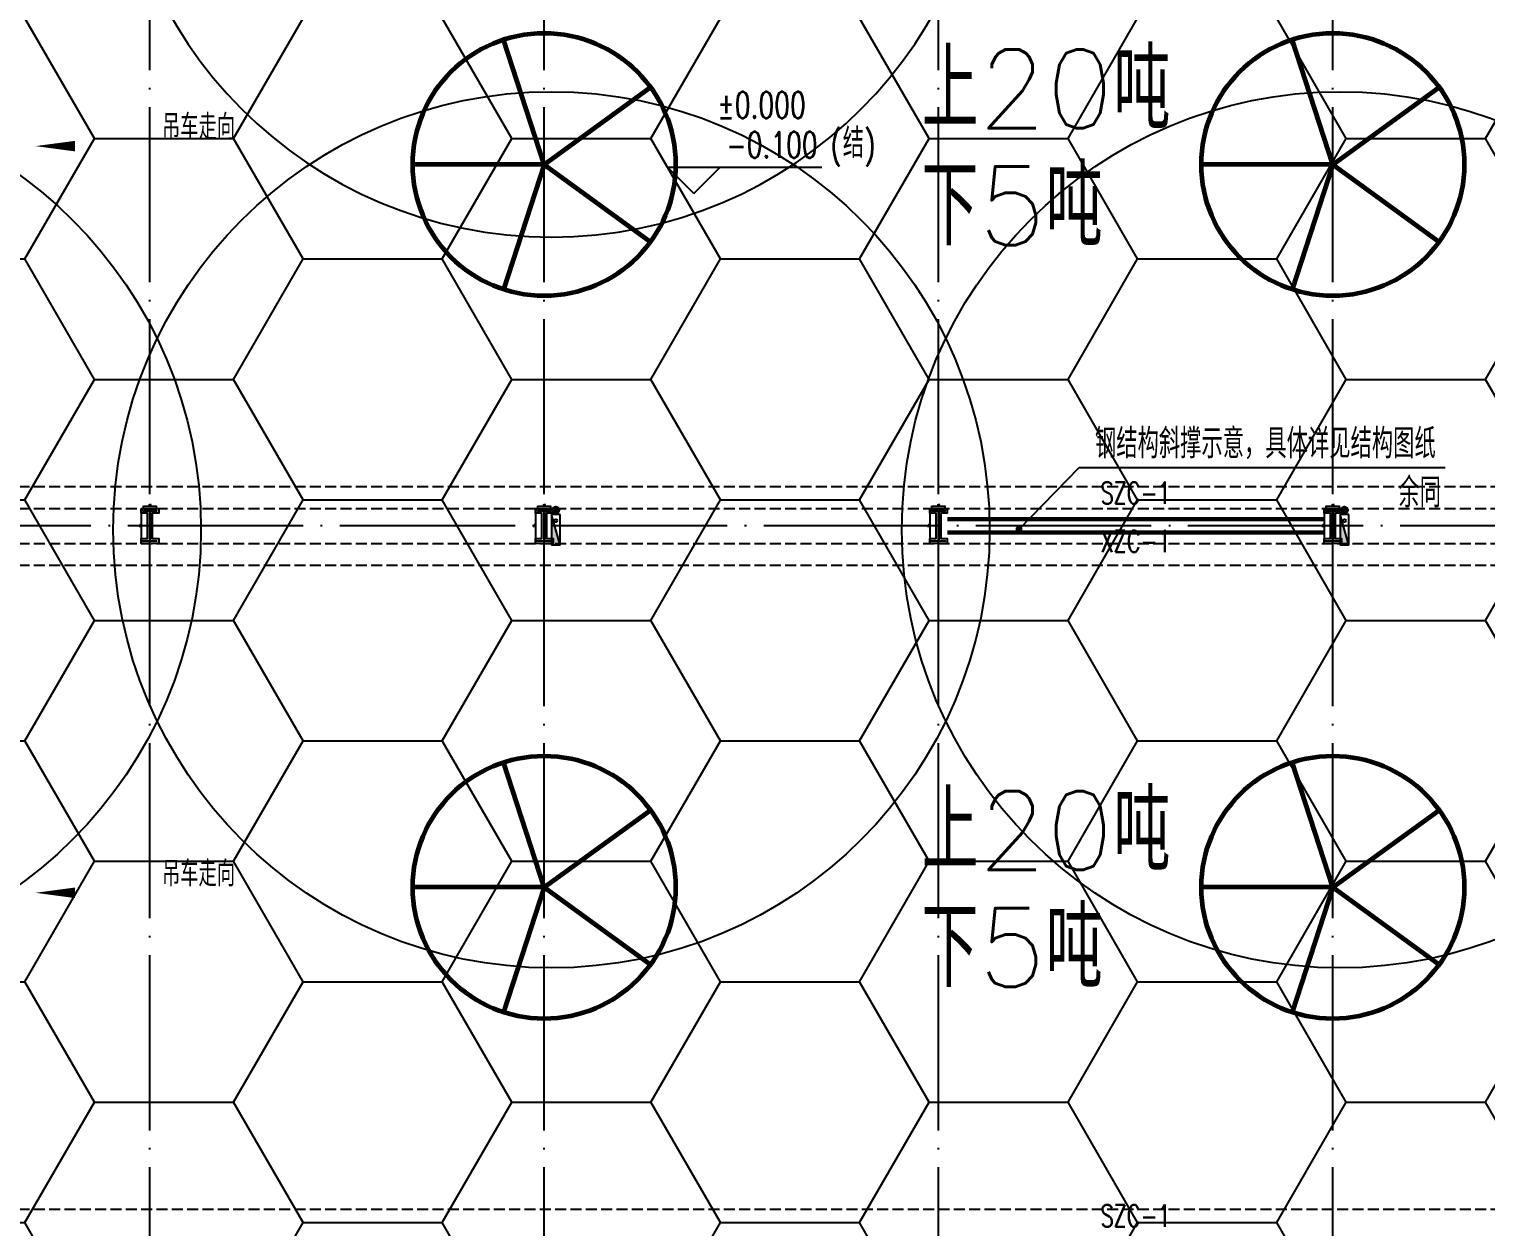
# Model space of a CAD drawing. Extents: x -821772 to -21949, y 506164 to 1049594.
# Drawn here: x -239612 to -206361, y 657068 to 684409 of the extents above; entities that cross this region are included whole.
import ezdxf
from ezdxf.enums import TextEntityAlignment as Align
from ezdxf.xclip import XClip

# ---------------------------------------------------------------- set-up
doc = ezdxf.new("R2010")
doc.units = 0
doc.header["$LTSCALE"] = 1000
doc.header["$MEASUREMENT"] = 0
doc.header["$XCLIPFRAME"] = 2
for name, pattern in [('10平面20250807_t3$0$CENTER', [2, 1.25, -0.25, 0.25, -0.25]), ('10平面20250807_t3$0$DASH', [0.35, 0.25, -0.1]), ('10平面20250807_t3$0$DOTE', [2.42, 2, -0.2, 0.02, -0.2])]:
    doc.linetypes.add(name, pattern=pattern)
doc.layers.get('Defpoints').update_dxf_attribs({"color": 210})
for name, color, linetype in [('10平面20250807_t3$0$A-AXIS-DOTE', 8, '10平面20250807_t3$0$DOTE'), ('10平面20250807_t3$0$A-AXIS-DP', 8, 'Continuous'), ('10平面20250807_t3$0$A-HATCH-2', 8, 'Continuous'), ('10平面20250807_t3$0$A-LIN-V', 8, 'Continuous'), ('10平面20250807_t3$0$A-WINDOW', 8, 'Continuous'), ('10平面20250807_t3$0$AS-COLN', 8, 'Continuous'), ('10平面20250807_t3$0$AS-WALL', 8, 'Continuous'), ('10平面20250807_t3$0$DIM_SYMB', 8, 'Continuous'), ('10平面20250807_t3$0$PUB_TEXT', 8, 'Continuous'), ('10平面20250807_t3$0$SB_ZF消火栓', 10, 'Continuous'), ('10平面20250807_t3$0$建-标高', 8, 'Continuous'), ('10平面20250807_t3$0$建-箭头', 8, 'Continuous'), ('PUB_HATCH', 8, 'Continuous')]:
    doc.layers.add(name, color=color, linetype=linetype)
for name, color, linetype, lineweight in [('10平面20250807_t3$0$LG-ZF消防', 1, 'Continuous', 60), ('10平面20250807_t3$0$THIN', 8, 'Continuous', 0), ('10平面20250807_t3$0$柱间支撑', 8, '10平面20250807_t3$0$CENTER', 0)]:
    doc.layers.add(name, color=color, linetype=linetype, lineweight=lineweight)
doc.styles.add('10平面20250807_t3$0$_TCH_DIM', font='SIMPLEX', dxfattribs={"bigfont": 'GBCBIG'})
doc.styles.add('10平面20250807_t3$0$_TCH_DIM_T3', font='SIMPLEX', dxfattribs={"width": 0.705882, "bigfont": 'GBCBIG'})
doc.styles.add('10平面20250807_t3$0$A-STANDARD', font='SIMPLEX', dxfattribs={"bigfont": 'GBCBIG'})
doc.styles.add('10平面20250807_t3$0$TSSD_Rein', font='tj-romans1.shx', dxfattribs={"width": 0.7, "bigfont": 'tj-hztxt.shx'})
doc.dimstyles.new('10平面20250807_t3$0$_TCH_ARCH&&10', dxfattribs={"dimtxt": 29.75, "dimasz": 10, "dimexe": 10, "dimexo": 10, "dimgap": 12.625, "dimtad": 1, "dimdec": 0, "dimzin": 0, "dimdsep": 46, "dimtxsty": '10平面20250807_t3$0$_TCH_DIM_T3', "dimblk": '10平面20250807_t3$0$_ArchTick', "dimcen": 0.09, "dimclrt": 7, "dimazin": 2, "dimtfac": 1, "dimtdec": 0, "dimtix": 1, "dimtmove": 2, "dimatfit": 3, "dimfxl": 0, "dimtolj": 1, "dimtzin": 0, "dimarcsym": 0})

# ---------------------------------------------------------------- blocks, each defined once
blk = doc.blocks.new('10平面20250807_t3$0$dote')
at = {"layer": '10平面20250807_t3$0$A-AXIS-DOTE', "ltscale": 2}
for p, q in [((-16117.8, -169748.9), (-16117.8, -75950)), ((-7117.8, -169748.9), (-7117.8, -75950)), ((1882.2, -169748.9), (1882.2, -75950)), ((10882.2, -169748.9), (10882.2, -75950)), ((98696.4, -131750), (-75513.6, -131750))]:
    blk.add_line(p, q, dxfattribs=at)
blk = doc.blocks.new('10平面20250807_t3$0$G$C2F382D44')
at = {"color": 2, "style": '10平面20250807_t3$0$A-STANDARD'}
for s, p in [('上20吨', (-2949, 425)), ('下5吨', (-2952, -2245))]:
    blk.add_text(s, height=1800, dxfattribs=at).set_placement(p)
blk = doc.blocks.new('10平面20250807_t3$0$_ArchTick')
at = {"color": 0, "linetype": 'ByBlock', "const_width": 0.4}
blk.add_lwpolyline([(-0.5, -0.5), (0.5, 0.5)], dxfattribs=at)
blk = doc.blocks.new('*D10488')
at = {"layer": '10平面20250807_t3$0$A-AXIS-DP', "color": 0, "lineweight": -2}
for p, q in [((-195790, 766880), (-195790, 766929)), ((-195790, 766919), (-195490, 766919)), ((-195490, 766880), (-195490, 766929))]:
    blk.add_line(p, q, dxfattribs=at)
at = {"layer": 'Defpoints', "color": 0}
for p in [(-195790, 766870), (-195490, 766919), (-195490, 766870)]:
    blk.add_point(p, dxfattribs=at)
at = {"layer": '10平面20250807_t3$0$A-AXIS-DP', "color": 0, "lineweight": -2, "xscale": 10, "yscale": 10, "zscale": 10, "rotation": 180}
blk.add_blockref('10平面20250807_t3$0$_ArchTick', (-195790, 766919), dxfattribs=at)
at = {"layer": '10平面20250807_t3$0$A-AXIS-DP', "color": 0, "lineweight": -2, "xscale": 10, "yscale": 10, "zscale": 10}
blk.add_blockref('10平面20250807_t3$0$_ArchTick', (-195490, 766919), dxfattribs=at)
at = {"layer": '10平面20250807_t3$0$A-AXIS-DP', "color": 7, "insert": (-195640, 766946), "char_height": 29.8, "attachment_point": 5, "style": '10平面20250807_t3$0$_TCH_DIM_T3'}
blk.add_mtext('\\A1;300', dxfattribs=at)
blk = doc.blocks.new('*D10489')
at = {"layer": '10平面20250807_t3$0$A-AXIS-DP', "color": 0, "lineweight": -2}
for p, q in [((-195800, 766820), (-195841, 766820)), ((-195831, 766120), (-195831, 766820)), ((-195800, 766120), (-195841, 766120))]:
    blk.add_line(p, q, dxfattribs=at)
at = {"layer": 'Defpoints', "color": 0}
for p in [(-195831, 766820), (-195790, 766820), (-195790, 766120)]:
    blk.add_point(p, dxfattribs=at)
at = {"layer": '10平面20250807_t3$0$A-AXIS-DP', "color": 0, "lineweight": -2, "xscale": 10, "yscale": 10, "zscale": 10}
for p, rotation in [((-195831, 766820), 90), ((-195831, 766120), 270)]:
    blk.add_blockref('10平面20250807_t3$0$_ArchTick', p, dxfattribs=dict(at, rotation=rotation))
at = {"layer": '10平面20250807_t3$0$A-AXIS-DP', "color": 7, "insert": (-195859, 766470), "char_height": 29.8, "attachment_point": 5, "rotation": 90, "style": '10平面20250807_t3$0$_TCH_DIM_T3'}
blk.add_mtext('\\A1;700', dxfattribs=at)
blk = doc.blocks.new('10平面20250807_t3$0$w42343')
at = {"layer": '10平面20250807_t3$0$A-HATCH-2', "linetype": '10平面20250807_t3$0$DASH'}
for p, q in [((-263654.2, 673970), (-128354.2, 673970)), ((-263654.2, 673470), (-128354.2, 673470)), ((-263654.2, 672670), (-128354.2, 672670)), ((-263654.2, 672170), (-128354.2, 672170)), ((-263654.2, 657470), (-128354.2, 657470))]:
    blk.add_line(p, q, dxfattribs=at)
blk = doc.blocks.new('10平面20250807_t3$0$w4324324')
at = {"layer": '10平面20250807_t3$0$A-HATCH-2', "lineweight": 60}
for q in [(-1694760, 686605), (-1697614, 684532), (-1691907, 684532), (-1696524, 681178), (-1692997, 681178)]:
    blk.add_line((-1694760, 683605), q, dxfattribs=at)
blk.add_circle((-1694760, 683605), 3000, dxfattribs=at)
blk = doc.blocks.new('10平面20250807_t3$0$ner546')
at = {"layer": '10平面20250807_t3$0$A-LIN-V'}
for p in [(581780, 25256), (598280, 25256), (581780, 7256), (598280, 7256)]:
    blk.add_blockref('10平面20250807_t3$0$w4324324', p, dxfattribs=at)
blk = doc.blocks.new('10平面20250807_t3$0$23124232432')
at = {"layer": '10平面20250807_t3$0$DIM_SYMB'}
for p, q in [((-217017, 672993), (-215643, 674403)), ((-215643, 674403), (-207291, 674403))]:
    blk.add_line(p, q, dxfattribs=at)
at = {"layer": '10平面20250807_t3$0$DIM_SYMB', "const_width": 80}
blk.add_lwpolyline([(-217045, 672965, 1), (-216990, 673022, 1)], format="xyb", close=True, dxfattribs=at)
at = {"layer": '10平面20250807_t3$0$柱间支撑', "const_width": 100}
for points in [[(-210054, 673220), (-218654, 673220)], [(-210054, 672920), (-218654, 672920)]]:
    blk.add_lwpolyline(points, dxfattribs=at)
at = {"layer": '10平面20250807_t3$0$PUB_TEXT', "style": '10平面20250807_t3$0$_TCH_DIM'}
for s, height, p in [('钢结构斜撑示意，具体详见结构图纸', 675.18, (-215283, 674613)), ('余同', 675.2, (-208358, 673493))]:
    blk.add_text(s, height=height, dxfattribs=at).set_placement(p)
at = {"layer": '10平面20250807_t3$0$THIN', "style": '10平面20250807_t3$0$TSSD_Rein', "width": 0.7}
for s, p in [('SZC-1', (-214354, 673420)), ('XZC-1', (-214354, 672316)), ('SZC-1', (-214354, 656920))]:
    blk.add_text(s, height=500, dxfattribs=at).set_placement(p, align=Align.BOTTOM_CENTER)
blk = doc.blocks.new('10平面20250807_t3$0$A$C5D961328')
at = {"layer": '10平面20250807_t3$0$SB_ZF消火栓'}
blk.add_hatch(color=256, dxfattribs=at).paths.add_polyline_path([(0, 40), (700, 40), (700, 240)])
at = {"layer": '10平面20250807_t3$0$A-LIN-V', "ltscale": 500}
blk.add_circle((350, 40), 10001, dxfattribs=at)
at = {"layer": '10平面20250807_t3$0$SB_ZF消火栓'}
for p, q in [((700, 240), (0, 240)), ((0, 240), (0, 40)), ((700, 240), (0, 40)), ((0, 40), (700, 40)), ((700, 240), (700, 40))]:
    blk.add_line(p, q, dxfattribs=at)
at = {"layer": '10平面20250807_t3$0$SB_ZF消火栓', "color": 1}
blk.add_circle((140, 140), 32.5, dxfattribs=at)
blk = doc.blocks.new('10平面20250807_t3$0$43242343')
at = {"layer": '10平面20250807_t3$0$LG-ZF消防', "linetype": 'Continuous'}
for centre in [(-227590, 673430), (-209590, 673430)]:
    blk.add_circle(centre, 50, dxfattribs=at)
blk = doc.blocks.new('10平面20250807_t3$0$234243242332')
at = {"layer": '10平面20250807_t3$0$LG-ZF消防', "linetype": 'Continuous'}
blk.add_blockref('10平面20250807_t3$0$43242343', (0, 0), dxfattribs=at)
at = {"layer": '10平面20250807_t3$0$SB_ZF消火栓', "xscale": -1, "rotation": 270}
blk.add_blockref('10平面20250807_t3$0$A$C5D961328', (-227730, 689310), dxfattribs=at)
at = {"layer": '10平面20250807_t3$0$SB_ZF消火栓', "rotation": 270}
for p in [(-245730, 673330), (-227730, 673330), (-209730, 673330)]:
    blk.add_blockref('10平面20250807_t3$0$A$C5D961328', p, dxfattribs=at)
blk = doc.blocks.new('10平面20250807_t3$0$nt66')
at = {"layer": '10平面20250807_t3$0$A-HATCH-2'}
blk.add_lwpolyline([(-195840, 766870), (-195440, 766870), (-195440, 766758), (-195586, 766758), (-195586, 766182), (-195440, 766182), (-195440, 766070), (-195840, 766070), (-195840, 766182), (-195694, 766182), (-195694, 766758), (-195840, 766758)], close=True, dxfattribs=at)
at = {"layer": '10平面20250807_t3$0$AS-COLN'}
blk.add_lwpolyline([(-195790, 766820), (-195490, 766820), (-195490, 766808), (-195636, 766808), (-195636, 766132), (-195490, 766132), (-195490, 766120), (-195790, 766120), (-195790, 766132), (-195644, 766132), (-195644, 766808), (-195790, 766808)], close=True, dxfattribs=at)
at = {"layer": '10平面20250807_t3$0$A-AXIS-DP'}
for p1, p2, distance, picture, middle in [((-195790, 766120), (-195790, 766820), 41.2, '*D10489', (-195858.7, 766470)), ((-195790, 766870), (-195490, 766870), 48.8, '*D10488', (-195640, 766946.2))]:
    dim = blk.add_aligned_dim(p1=p1, p2=p2, distance=distance, dimstyle='10平面20250807_t3$0$_TCH_ARCH&&10', dxfattribs=at)
    dim.commit()
    dim.dimension.update_dxf_attribs({"geometry": picture, "text_midpoint": middle})
blk = doc.blocks.new('10平面20250807_t3$0$33333')
for p in [(-41214, -93400), (-32214, -93400), (-23214, -93400), (-14214, -93400)]:
    blk.add_blockref('10平面20250807_t3$0$nt66', p)
blk = doc.blocks.new('10平面20250807_t3')
at = {"layer": '10平面20250807_t3$0$建-标高'}
for p, q in [((-224440.6, 680660), (-225040.6, 681260)), ((-225040.6, 681260), (-221520.6, 681260)), ((-224440.6, 680660), (-223840.6, 681260))]:
    blk.add_line(p, q, dxfattribs=at)
at = {"layer": '10平面20250807_t3$0$建-箭头'}
for points in [[(-232567, 681738.9, 0, 0, 0), (-239467, 681738.9, 0, 240, 0), (-238567, 681738.9, 0, 0, 0)], [(-232567, 664693.9, 0, 0, 0), (-239467, 664693.9, 0, 240, 0), (-238567, 664693.9, 0, 0, 0)]]:
    blk.add_lwpolyline(points, format="xyseb", dxfattribs=at)
for p in [(-216290, 681720), (-216290, 664790)]:
    blk.add_blockref('10平面20250807_t3$0$G$C2F382D44', p)
at = {"layer": '10平面20250807_t3$0$A-LIN-V', "rotation": 90.00000000000001}
blk.add_blockref('10平面20250807_t3$0$ner546', (481006.5, 1777800), dxfattribs=at)
at = {"layer": '10平面20250807_t3$0$A-WINDOW'}
for name in ['10平面20250807_t3$0$33333', '10平面20250807_t3$0$w42343']:
    blk.add_blockref(name, (0, 0), dxfattribs=at)
at = {"layer": '10平面20250807_t3$0$AS-WALL'}
blk.add_blockref('10平面20250807_t3$0$dote', (-220736.4, 804820), dxfattribs=at)
at = {"layer": '10平面20250807_t3$0$SB_ZF消火栓', "linetype": 'Continuous'}
blk.add_blockref('10平面20250807_t3$0$234243242332', (0, 0), dxfattribs=at)
at = {"layer": '10平面20250807_t3$0$柱间支撑'}
blk.add_blockref('10平面20250807_t3$0$23124232432', (0, 0), dxfattribs=at)
at = {"layer": '10平面20250807_t3$0$PUB_TEXT', "style": '10平面20250807_t3$0$A-STANDARD', "width": 0.705882}
for s, p in [('%%P0.000', (-223900.6, 682380)), ('-0.100', (-223700.6, 681470)), ('(', (-221320.6, 681470)), (')', (-220549.1, 681470))]:
    blk.add_text(s, height=595, dxfattribs=at).set_placement(p)
at = {"layer": '10平面20250807_t3$0$PUB_TEXT', "style": '10平面20250807_t3$0$A-STANDARD'}
for s, height, p in [('吊车走向', 578.72, (-236579.3, 681885.8)), ('结', 675.2, (-221040.6, 681470)), ('吊车走向', 578.72, (-236579.3, 664840.8))]:
    blk.add_text(s, height=height, dxfattribs=at).set_placement(p)

msp = doc.modelspace()

# ---------------------------------------------------------------- block references
at = {"ltscale": 100}
ref = msp.add_blockref('10平面20250807_t3', (0, 0), dxfattribs=at)
XClip(ref).set_block_clipping_path([(-386212.6353242097, 506163.79756496), (-21948.7593967821, 884998.2285294847)])

# ---------------------------------------------------------------- next in the draw order: hatches: boundary and pattern name
at = {"layer": 'PUB_HATCH', "ltscale": 5000}
h = msp.add_hatch(dxfattribs=at)
h.set_pattern_fill('HONEY', color=8, scale=2000)
h.set_pattern_definition([(0, (0, 0), (4762.5, 2749.63), [3175, -6350]), (120, (0, 0), (-4762.499, 2749.631), [3175, -6350]), (60, (0, 0), (0.0006, 5499.261), [-6350, 3175])])
h.paths.add_polyline_path([(-198854.2, 639470), (-198854.2, 639970), (-200254.2, 639970), (-200254.2, 639470), (-252854.2, 639470), (-252854.2, 639970), (-254254.2, 639970), (-254254.2, 639470), (-286054.2, 639470), (-286054.2, 657033.3), (-264595.3, 723170), (-254254.2, 723170), (-254254.2, 722670), (-252854.2, 722670), (-252854.2, 723170), (-200254.2, 723170), (-200254.2, 722670), (-198854.2, 722670), (-198854.2, 723170), (-146254.2, 723170), (-146254.2, 722670), (-144854.2, 722670), (-144854.2, 723170), (-128054.2, 723170), (-128054.2, 639470), (-144854.2, 639470), (-144854.2, 639970), (-146254.2, 639970), (-146254.2, 639470)])

doc.saveas('drawing.dxf')
